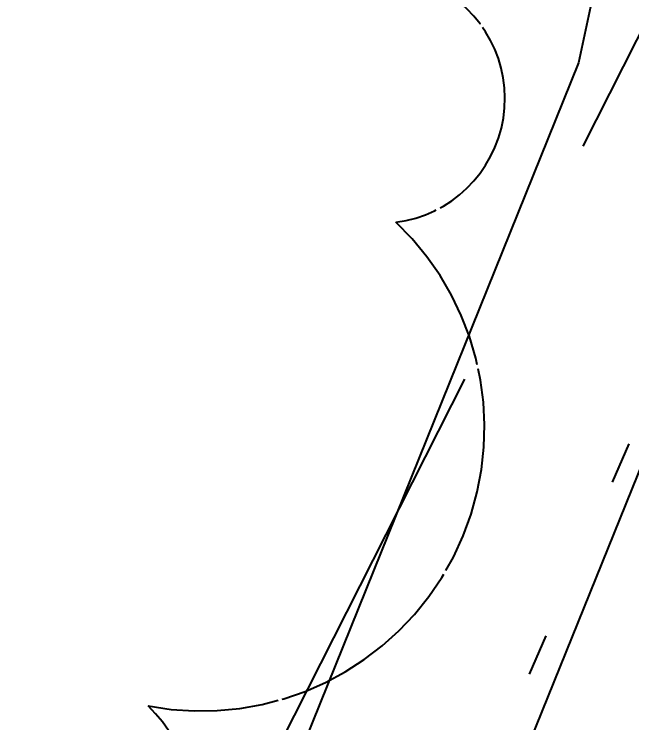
# Model space of a CAD drawing. Extents: x 383425 to 391668, y 6055101 to 6059545.
# Drawn here: x 384306.11 to 384320.88, y 6058831.49 to 6058848.44 of the extents above; entities that cross this region are included whole.
import ezdxf

# ---------------------------------------------------------------- set-up
doc = ezdxf.new("R2010")
doc.units = 0
doc.header["$LTSCALE"] = 5
doc.header["$PDMODE"] = 35
doc.header["$PDSIZE"] = 20
for name, pattern in [('0', [1, 1, 0]), ('foc-ACCESSROAD', [3.75, 2.5, -1.25]), ('foc-TOPO', [1, 0.2, -0.8])]:
    doc.linetypes.add(name, pattern=pattern)
doc.layers.get('Defpoints').update_dxf_attribs({"color": 9})
for name, color, linetype in [('AS-ROADS', 254, 'Continuous'), ('C-AR', 13, 'foc-ACCESSROAD'), ('P-PROPOSED', 10, 'Continuous'), ('T-BUSH', 110, '0'), ('T-LOW-AREA', 48, 'foc-TOPO')]:
    doc.layers.add(name, color=color, linetype=linetype)
doc.layers.add('C-AR-T', color=13, linetype='Continuous', lineweight=9)
doc.layers.add('T-TEXT', color=48, linetype='Continuous', lineweight=18)
doc.styles.add('80CG', font='ARIALN.TTF', dxfattribs={"height": 10})
doc.dimstyles.new('Compass 5 000', dxfattribs={"dimscale": 5, "dimtxt": 9, "dimasz": 2, "dimexe": 0.2, "dimexo": 0.0625, "dimgap": 0.5, "dimtad": 0, "dimtih": 1, "dimtoh": 1, "dimzin": 0, "dimdsep": 46, "dimtxsty": '80CG', "dimcen": 0.1, "dimse1": 1, "dimse2": 1, "dimclrd": 256, "dimclrt": 256, "dimaunit": 1, "dimadec": 4, "dimazin": 0, "dimtfac": 0.06, "dimtofl": 0, "dimtmove": 0, "dimatfit": 1, "dimfxl": 0.2, "dimtolj": 1, "dimtzin": 0, "dimlwd": -1, "dimarcsym": 0})

# ---------------------------------------------------------------- blocks, each defined once
blk = doc.blocks.new('*D94')
at = {"layer": 'C-AR-T', "transparency": 16777216}
for p, q in [((384327.148, 6058881.01), (384318.167, 6058885.408)), ((384363.287, 6058863.313), (384372.268, 6058858.915)), ((384372.268, 6058858.915), (384382.268, 6058858.915))]:
    blk.add_line(p, q, dxfattribs=at)
for points in [[(384327.881, 6058882.507), (384326.415, 6058879.514), (384336.129, 6058876.612)], [(384364.02, 6058864.809), (384362.554, 6058861.816), (384354.307, 6058867.711)]]:
    blk.add_solid(points, dxfattribs=at)
at = {"layer": 'Defpoints', "color": 0, "transparency": 16777216}
for p in [(384351.315, 6058907.623), (384369.493, 6058898.721), (384354.307, 6058867.711)]:
    blk.add_point(p, dxfattribs=at)
at = {"layer": 'C-AR-T', "transparency": 16777216, "insert": (384416.559, 6058858.915), "char_height": 10, "attachment_point": 5, "style": '80CG'}
blk.add_mtext('\\A1;Nuvista\\P20.00 A/R\\PLOC 790450', dxfattribs=at)

msp = doc.modelspace()

# ---------------------------------------------------------------- linework, layer by layer
at = {"layer": 'AS-ROADS', "const_width": 4.998, "flags": 128}
msp.add_lwpolyline([(384326.662, 6058836.34), (384297.5, 6058777.457), (384230.456, 6058646.069), (384181.518, 6058550.725), (384167.789, 6058522.159)], dxfattribs=at)
at = {"layer": 'C-AR', "flags": 128}
msp.add_lwpolyline([(384040.511, 6058188.937), (384011.562, 6058189.664), (384040.918, 6058216.314), (384058.218, 6058232.051), (384071.853, 6058245.572), (384088.221, 6058269.28), (384096.663, 6058289.936), (384104.786, 6058318.617), (384109.499, 6058346.725), (384108.956, 6058383.779), (384108.123, 6058413), (384115.638, 6058440.404), (384126.885, 6058463.476), (384134.021, 6058478.225), (384143.777, 6058498.038), (384153.449, 6058517.792), (384218.762, 6058646.114), (384323.306, 6058852.364), (384332.347, 6058870.202), (384365.437, 6058935.483), (384418.407, 6059041.564), (384436.882, 6059035.166), (384409.422, 6058979.866), (384395.521, 6058951.871), (384344.272, 6058847.221), (384343.752, 6058846.217), (384235.378, 6058636.972), (384227.218, 6058621.027), (384205.279, 6058578.172), (384196.573, 6058560.394), (384182.122, 6058530.879), (384165.762, 6058497.468), (384156.092, 6058477.721), (384151.938, 6058469.237), (384148.853, 6058462.906), (384134.429, 6058433.319), (384128.196, 6058410.589), (384128.948, 6058384.211), (384129.52, 6058345.206), (384124.325, 6058314.226), (384115.596, 6058283.409), (384105.91, 6058259.706), (384087.253, 6058232.682), (384071.993, 6058217.547), (384054.366, 6058201.515), (384040.511, 6058188.937)], close=True, dxfattribs=at)
at = {"layer": 'P-PROPOSED'}
for points in [[(384244.416, 6058689.5), (384312.874, 6058817.221), (384324.408, 6058845.806), (384326.145, 6058853.935), (384313.723, 6058864.641), (384289.828, 6058872.686), (384295.32, 6058883.284), (384301.157, 6058877.989), (384324.355, 6058868.095), (384332.079, 6058867.229), (384338.037, 6058869.347), (384423.122, 6059039.751), (384424.55, 6059044.706), (384434.795, 6059041.17), (384587.061, 6059021.4)], [(384135.683, 6058962.575), (384191.498, 6058928.617), (384283.216, 6058887.1), (384291.491, 6058886.758), (384282.708, 6058869.809), (384311.201, 6058860.216), (384320.639, 6058852.083), (384319.611, 6058847.275), (384308.34, 6058819.343), (384240.459, 6058692.698)]]:
    msp.add_lwpolyline(points, dxfattribs=at)
at = {"layer": 'T-BUSH', "flags": 128}
msp.add_lwpolyline([(383987.086, 6058656.99, 0.75), (383993.084, 6058656.844, 0.75), (384002.581, 6058656.612, 0.75), (384008.579, 6058656.466, 0.75), (384021.575, 6058656.15, 0.75), (384027.574, 6058656.003, 0.75), (384037.071, 6058655.772, 0.75), (384043.069, 6058655.626, 0.75), (384056.065, 6058655.309, 0.75), (384062.063, 6058655.163, 0.75), (384071.561, 6058654.932, 0.75), (384077.559, 6058654.786, 0.75), (384090.555, 6058654.469, 0.75), (384096.553, 6058654.323, 0.75), (384106.05, 6058654.092, 0.75), (384112.049, 6058653.946, 0.75), (384125.045, 6058653.629, 0.75), (384131.043, 6058653.483, 0.75), (384140.54, 6058653.252, 0.75), (384146.538, 6058653.106, 0.75), (384159.535, 6058652.789, 0.75), (384165.533, 6058652.643, 0.75), (384175.03, 6058652.412, 0.75), (384181.028, 6058652.266, 0.75), (384189.018, 6058660.526, 0.75), (384191.918, 6058665.778, 0.75), (384196.51, 6058674.095, 0.75), (384199.411, 6058679.347, 0.75), (384205.694, 6058690.728, 0.75), (384208.594, 6058695.98, 0.75), (384215.337, 6058702.633, 0.75), (384220.056, 6058705.047, 0.75), (384232.311, 6058700.709, 0.75), (384237.967, 6058698.707, 0.75), (384243.665, 6058703.727, 0.75), (384246.4, 6058709.067, 0.75), (384252.327, 6058720.638, 0.75), (384255.062, 6058725.978, 0.75), (384259.393, 6058734.433, 0.75), (384262.129, 6058739.774, 0.75), (384268.055, 6058751.344, 0.75), (384270.791, 6058756.684, 0.75), (384275.122, 6058765.139, 0.75), (384277.857, 6058770.48, 0.75), (384283.784, 6058782.05, 0.75), (384286.519, 6058787.39, 0.75), (384290.85, 6058795.846, 0.75), (384293.585, 6058801.186, 0.75), (384299.512, 6058812.756, 0.75), (384302.248, 6058818.096, 0.75), (384306.579, 6058826.552, 0.75), (384309.314, 6058831.892, 0.75), (384315.241, 6058843.462, 0.75), (384316.144, 6058849.115, 0.75), (384308.335, 6058854.115, 0.75), (384302.91, 6058856.678, 0.75), (384291.156, 6058862.231, 0.75), (384285.731, 6058864.795, 0.75), (384277.142, 6058868.853, 0.75), (384271.717, 6058871.416, 0.75), (384259.963, 6058876.97, 0.75), (384254.538, 6058879.533, 0.75), (384245.949, 6058883.592, 0.75), (384240.524, 6058886.155, 0.75), (384228.77, 6058891.709, 0.75), (384223.345, 6058894.272, 0.75), (384214.755, 6058898.33, 0.75), (384209.33, 6058900.894, 0.75), (384197.576, 6058906.447, 0.75), (384192.151, 6058909.011, 0.75), (384183.562, 6058913.069, 0.75), (384177.394, 6058915.983, 0.75)], format="xyb", dxfattribs=at)
at = {"layer": 'T-LOW-AREA', "flags": 128}
msp.add_lwpolyline([(384002.67, 6058636.479), (384043.814, 6058633.787), (384107.928, 6058629.338), (384143.804, 6058626.962), (384157.717, 6058625.97), (384165.885, 6058627.174), (384176.347, 6058633.097), (384201.221, 6058653.47), (384216.644, 6058667.067), (384236, 6058683.675), (384243.383, 6058689.689), (384247.433, 6058695.567), (384260.446, 6058719.933), (384289.007, 6058775.797), (384311.967, 6058817.645), (384321.008, 6058838.604), (384323.449, 6058846.1), (384325.101, 6058850.761), (384325.044, 6058853.565), (384321.033, 6058857.47), (384315.927, 6058861.422), (384309.849, 6058864.407), (384296.904, 6058870.139), (384292.629, 6058870.699), (384288.157, 6058870.098), (384286.307, 6058871.239), (384284.158, 6058874.081), (384279.15, 6058878.635), (384272.182, 6058883.654), (384264.155, 6058887.294), (384240.379, 6058898.116), (384207.565, 6058912.547), (384182.302, 6058925.489)], dxfattribs=at)

# ---------------------------------------------------------------- dimensions: what is measured, and where the dimension line sits
at = {"layer": 'C-AR-T'}
dim = msp.add_linear_dim(base=(384354.307, 6058867.711), p1=(384351.315, 6058907.623), p2=(384369.493, 6058898.721), angle=333.9086, text='Nuvista\\P20.00 A/R\\PLOC 790450', dimstyle='Compass 5 000', dxfattribs=at)
dim.commit()
dim.dimension.update_dxf_attribs({"geometry": '*D94', "text_midpoint": (384416.559, 6058858.915), "dimtype": 161})

# ---------------------------------------------------------------- leaders
at = {"layer": 'T-TEXT', "path_type": 1}
msp.add_leader([(384320.451, 6058823.921), (384287.303, 6058838.613)], dimstyle='Compass 5 000', override={"dimgap": 0.5, "dimtad": 0}, dxfattribs=at)

doc.saveas('drawing.dxf')
